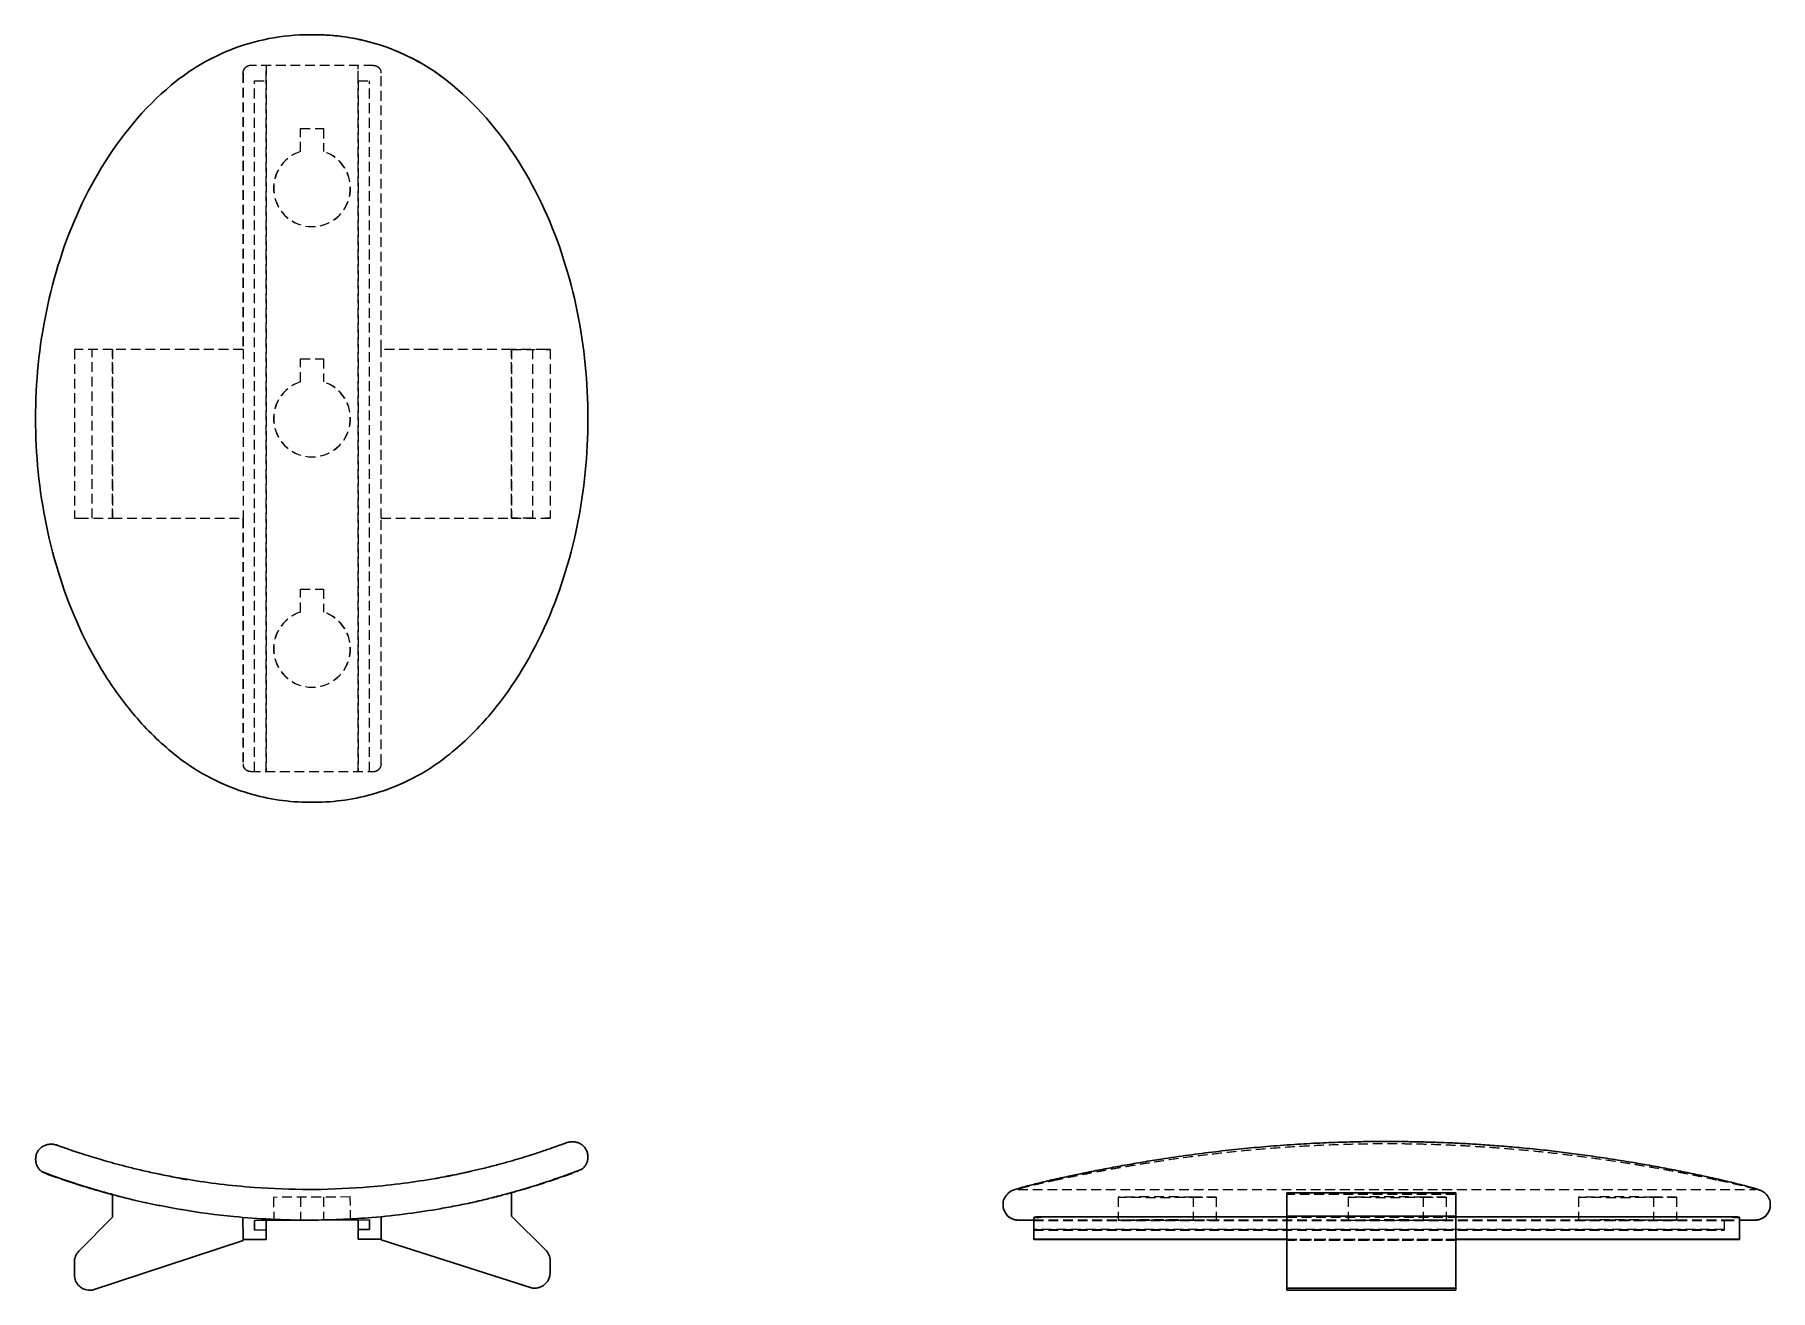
# Model space of a CAD drawing. Header units: millimetres. Extents: x 47 to 273, y 45 to 208.
import ezdxf

# ---------------------------------------------------------------- set-up
doc = ezdxf.new("R2010")
doc.units = ezdxf.units.MM
doc.linetypes.add('HIDDEN', pattern=[1.905, 1.27, -0.635])

msp = doc.modelspace()

# ---------------------------------------------------------------- linework, layer by layer
at = {"color": 7, "linetype": 'Continuous', "lineweight": 25}
for p, q in [((83.33, 207.96), (82.73, 207.96)), ((83.33, 207.96), (83.33, 207.96)), ((82.73, 108.04), (83.33, 108.04)), ((83.33, 108.04), (83.33, 108.04)), ((47.03, 61.6), (47.03, 61.53)), ((118.97, 61.87), (118.97, 61.94)), ((66.72, 58.9), (65.84, 59.06)), ((99.95, 59.22), (99.05, 59.05)), ((103.54, 59.94), (103.49, 59.93)), ((118.2, 60.29), (118.21, 60.3)), ((57.05, 54.01), (57.04, 56.95)), ((109.01, 54.16), (109, 57.19)), ((210.01, 57.19), (231.99, 57.19)), ((210.01, 54.16), (210.01, 57.19)), ((231.99, 54.16), (231.99, 57.19)), ((61.37, 55.91), (61.46, 55.89)), ((173.04, 55.65), (173.04, 55.61)), ((173.04, 55.61), (173.04, 55.61)), ((272.96, 55.61), (272.96, 55.65)), ((272.96, 55.61), (272.96, 55.61)), ((52.66, 49.58), (57.05, 54.01)), ((74.04, 54), (74.05, 51.09)), ((75.54, 53.59), (90.53, 53.66)), ((75.55, 52.34), (75.54, 53.59)), ((77.05, 52.35), (75.55, 52.34)), ((77.05, 52.35), (77.04, 53.6)), ((77.05, 51.1), (77.05, 52.35)), ((89.03, 53.66), (89.04, 52.41)), ((89.04, 52.41), (89.04, 51.16)), ((90.53, 52.41), (89.04, 52.41)), ((90.53, 53.66), (90.53, 52.41)), ((92.04, 51.17), (92.03, 54.08)), ((109.01, 54.16), (113.44, 49.77)), ((113.44, 49.77), (109.01, 54.16)), ((109.01, 54.16), (109.01, 54.16)), ((174.98, 53.63), (177.04, 53.63)), ((177.04, 53.99), (177.04, 51.17)), ((178.04, 54.08), (210.01, 54.08)), ((231.99, 54.16), (210.01, 54.16)), ((210.01, 54.16), (210.01, 49.77)), ((231.99, 49.77), (231.99, 54.16)), ((231.99, 54.08), (267.96, 54.08)), ((268.96, 51.17), (268.96, 53.99)), ((268.96, 53.63), (271.02, 53.63)), ((74.05, 50.97), (54.4, 44.5)), ((74.05, 51.09), (75.05, 51.09)), ((74.05, 51.09), (74.05, 50.97)), ((75.05, 51.09), (77.05, 51.1)), ((89.04, 51.16), (91.04, 51.17)), ((91.04, 51.17), (92.04, 51.17)), ((92.04, 51.06), (92.04, 51.17)), ((111.75, 44.77), (92.04, 51.06)), ((177.04, 51.16), (177.04, 51.17)), ((177.04, 51.16), (210.01, 51.16)), ((177.04, 51.1), (177.04, 51.16)), ((210.01, 51.1), (177.04, 51.1)), ((177.04, 51.09), (177.04, 51.1)), ((178.04, 51.17), (210.01, 51.17)), ((210.01, 51.09), (178.04, 51.09)), ((210.01, 49.77), (210.01, 48.36)), ((231.99, 51.17), (267.96, 51.17)), ((231.99, 51.16), (268.96, 51.16)), ((268.96, 51.1), (231.99, 51.1)), ((267.96, 51.09), (231.99, 51.09)), ((231.99, 48.36), (231.99, 49.77)), ((268.96, 51.17), (268.96, 51.16)), ((268.96, 51.16), (268.96, 51.1)), ((268.96, 51.1), (268.96, 51.09)), ((52.09, 46.49), (52.08, 48.16)), ((114.04, 48.36), (114.04, 46.78)), ((210.01, 48.36), (210.01, 46.78)), ((231.99, 46.78), (231.99, 48.36)), ((210.01, 46.78), (210.01, 44.77)), ((231.99, 44.77), (231.99, 46.78)), ((54.4, 44.5), (54.1, 44.5)), ((111.75, 44.77), (112.05, 44.77)), ((231.99, 44.77), (210.01, 44.77)), ((210.01, 44.77), (210.01, 44.77)), ((210.01, 44.77), (210.01, 44.5)), ((210.01, 44.5), (231.99, 44.5)), ((231.99, 44.5), (210.01, 44.5)), ((210.01, 44.5), (210.01, 44.5)), ((231.99, 44.77), (231.99, 44.77)), ((231.99, 44.5), (231.99, 44.77)), ((231.99, 44.5), (231.99, 44.5))]:
    msp.add_line(p, q, dxfattribs=at)
at = {"color": 7, "linetype": 'HIDDEN', "lineweight": 18}
for p, q in [((91.03, 203.96), (75.04, 203.96)), ((77.04, 201.97), (77.04, 203.96)), ((77.05, 203.96), (77.05, 112.04)), ((89.03, 201.97), (89.03, 203.96)), ((89.04, 112.04), (89.04, 203.96)), ((91.04, 203.96), (91.03, 203.96)), ((74.04, 202.96), (74.04, 166.99)), ((74.05, 202.96), (74.05, 166.99)), ((75.54, 201.97), (77.04, 201.97)), ((75.54, 112.04), (75.54, 201.97)), ((75.55, 112.04), (75.55, 201.97)), ((77.05, 201.97), (77.04, 201.97)), ((77.05, 112.04), (77.05, 201.97)), ((89.03, 201.97), (90.53, 201.97)), ((89.04, 201.97), (89.04, 112.04)), ((90.53, 201.97), (90.53, 201.97)), ((90.53, 112.04), (90.53, 201.97)), ((90.53, 112.04), (90.53, 201.97)), ((92.03, 166.99), (92.03, 202.96)), ((92.04, 166.99), (92.04, 202.96)), ((81.53, 195.74), (84.52, 195.74)), ((81.53, 192.74), (81.53, 195.74)), ((81.54, 192.74), (81.54, 195.74)), ((84.52, 195.74), (84.54, 195.74)), ((84.52, 195.74), (84.52, 192.74)), ((84.54, 195.74), (84.54, 192.74)), ((81.53, 192.74), (81.54, 192.74)), ((84.52, 192.74), (84.54, 192.74)), ((83.02, 182.98), (83.04, 182.98)), ((52.08, 166.99), (52.08, 145.01)), ((52.66, 166.99), (52.08, 166.99)), ((57.04, 166.99), (52.66, 166.99)), ((54.4, 145.01), (54.4, 166.99)), ((74.04, 166.99), (57.04, 166.99)), ((57.04, 166.99), (57.04, 145.01)), ((57.05, 145.01), (57.05, 166.99)), ((74.05, 166.99), (74.04, 166.99)), ((74.05, 166.99), (74.05, 145.01)), ((74.05, 166.99), (74.05, 145.01)), ((74.05, 166.99), (74.05, 166.99)), ((81.53, 165.76), (84.52, 165.76)), ((81.53, 162.77), (81.53, 165.76)), ((81.54, 162.77), (81.54, 165.76)), ((84.52, 165.76), (84.54, 165.76)), ((84.52, 165.76), (84.52, 162.77)), ((84.54, 165.76), (84.54, 162.77)), ((92.03, 166.99), (92.04, 166.99)), ((92.04, 166.99), (92.04, 166.99)), ((92.04, 145.01), (92.04, 166.99)), ((92.04, 145.01), (92.04, 166.99)), ((109.01, 166.99), (109, 166.99)), ((109, 145.01), (109, 166.99)), ((109, 166.99), (111.75, 166.99)), ((109.01, 166.99), (109.01, 145.01)), ((113.44, 166.99), (109.01, 166.99)), ((111.75, 166.99), (112.05, 166.99)), ((111.75, 166.99), (111.75, 145.01)), ((114.04, 166.99), (114.04, 166.99)), ((114.04, 166.99), (114.04, 145.01)), ((81.53, 162.77), (81.54, 162.77)), ((84.52, 162.77), (84.54, 162.77)), ((83.02, 153), (83.04, 153)), ((52.08, 145.01), (52.66, 145.01)), ((52.66, 145.01), (57.04, 145.01)), ((57.04, 145.01), (74.04, 145.01)), ((74.04, 145.01), (74.05, 145.01)), ((74.04, 145.01), (74.04, 113.04)), ((74.05, 145.01), (74.05, 113.04)), ((74.05, 145.01), (74.05, 145.01)), ((92.04, 145.01), (92.03, 145.01)), ((92.03, 113.04), (92.03, 145.01)), ((92.04, 113.04), (92.04, 145.01)), ((92.04, 145.01), (92.04, 145.01)), ((109.01, 145.01), (109, 145.01)), ((111.75, 145.01), (109, 145.01)), ((109.01, 145.01), (113.44, 145.01)), ((111.75, 145.01), (112.05, 145.01)), ((114.04, 145.01), (114.04, 145.01)), ((81.52, 135.79), (84.52, 135.79)), ((81.52, 132.79), (81.52, 135.79)), ((81.54, 132.79), (81.54, 135.79)), ((84.52, 135.79), (84.52, 132.79)), ((84.52, 135.79), (84.54, 135.79)), ((84.54, 135.79), (84.54, 132.79)), ((81.52, 132.79), (81.54, 132.79)), ((84.52, 132.79), (84.54, 132.79)), ((83.02, 123.03), (83.04, 123.03)), ((75.04, 112.04), (91.03, 112.04)), ((91.03, 112.04), (91.04, 112.04)), ((48.47, 59.63), (47.9, 59.94)), ((103.98, 60.05), (103.54, 59.94)), ((180.17, 58.88), (180.07, 58.85)), ((265.83, 58.88), (265.93, 58.85)), ((88.02, 56.65), (78.03, 56.6)), ((78.03, 56.6), (78.04, 53.6)), ((81.52, 56.62), (81.54, 53.62)), ((81.53, 56.62), (81.54, 53.62)), ((81.53, 56.62), (81.54, 53.62)), ((84.52, 56.63), (84.54, 53.63)), ((84.52, 56.63), (84.54, 53.63)), ((84.52, 56.63), (84.54, 53.63)), ((88.03, 53.65), (88.02, 56.65)), ((175, 57.63), (271.01, 57.63)), ((175.02, 57.65), (175.02, 57.63)), ((175.03, 57.63), (175.07, 57.64)), ((188.03, 56.63), (188.03, 53.63)), ((197.79, 56.63), (197.79, 53.63)), ((200.79, 56.63), (197.79, 56.63)), ((197.79, 56.62), (197.79, 53.62)), ((197.79, 56.62), (200.79, 56.62)), ((200.79, 56.63), (200.79, 53.63)), ((231.99, 56.95), (210.01, 56.95)), ((218, 56.63), (218, 53.63)), ((227.77, 56.63), (227.77, 53.63)), ((230.76, 56.63), (227.77, 56.63)), ((227.77, 56.62), (227.77, 53.62)), ((227.77, 56.62), (230.76, 56.62)), ((230.76, 56.63), (230.76, 53.63)), ((247.98, 56.63), (247.98, 53.63)), ((257.74, 56.63), (257.74, 53.63)), ((260.74, 56.63), (257.74, 56.63)), ((257.74, 56.62), (257.74, 53.62)), ((257.74, 56.62), (260.74, 56.62)), ((260.74, 56.63), (260.74, 53.63)), ((270.95, 57.64), (270.97, 57.63)), ((270.98, 57.63), (271.07, 57.64)), ((177.04, 53.66), (266.97, 53.66)), ((177.04, 53.59), (266.97, 53.59)), ((177.04, 52.41), (266.97, 52.41)), ((266.97, 52.41), (177.04, 52.41)), ((177.04, 52.35), (266.97, 52.35)), ((177.04, 52.34), (266.97, 52.34)), ((210.01, 54), (178.04, 54)), ((200.79, 53.63), (197.79, 53.63)), ((197.79, 53.62), (200.79, 53.62)), ((200.79, 53.62), (200.79, 53.63)), ((210.01, 54.01), (231.99, 54.01)), ((210.01, 54), (210.01, 51.09)), ((230.76, 53.63), (227.77, 53.63)), ((227.77, 53.62), (230.76, 53.62)), ((230.76, 53.62), (230.76, 53.63)), ((267.96, 54), (231.99, 54)), ((231.99, 51.09), (231.99, 54)), ((260.74, 53.63), (257.74, 53.63)), ((257.74, 53.62), (260.74, 53.62)), ((260.74, 53.62), (260.74, 53.63)), ((266.97, 53.66), (266.97, 52.41)), ((266.97, 53.66), (268.96, 53.66)), ((266.97, 53.6), (268.96, 53.6)), ((266.97, 52.41), (266.97, 52.41)), ((266.97, 52.35), (266.97, 52.41)), ((266.97, 52.35), (266.97, 52.34)), ((92.04, 51.06), (92.04, 51.06)), ((92.04, 51.06), (111.75, 44.77)), ((210.01, 51.17), (231.99, 51.17)), ((210.01, 51.16), (231.99, 51.16)), ((231.99, 51.1), (210.01, 51.1)), ((231.99, 51.09), (210.01, 51.09)), ((210.01, 51.09), (210.01, 50.97)), ((210.01, 51.06), (231.99, 51.06)), ((231.99, 50.97), (210.01, 50.97)), ((210.01, 50.97), (210.01, 49.77)), ((231.99, 50.97), (231.99, 51.09)), ((231.99, 49.77), (231.99, 50.97)), ((114.04, 48.36), (114.04, 48.36)), ((210.01, 48.36), (210.01, 46.78)), ((231.99, 46.78), (231.99, 48.36)), ((114.04, 46.78), (114.04, 46.78)), ((111.75, 44.77), (111.75, 44.77)), ((111.75, 44.77), (112.05, 44.77))]:
    msp.add_line(p, q, dxfattribs=at)
at = {"color": 7, "linetype": 'HIDDEN', "lineweight": 18, "flags": 128}
for points in [[(109, 166.99), (106.91, 166.99), (104.81, 166.99), (102.7, 166.99), (100.58, 166.99), (98.45, 166.99), (96.32, 166.99), (94.17, 166.99), (92.03, 166.99)], [(113.44, 166.99), (113.46, 166.99), (113.71, 166.99), (113.89, 166.99), (114.01, 166.99), (114.04, 166.99)], [(114.04, 166.99), (114.03, 166.99), (114, 166.99), (113.95, 166.99), (113.88, 166.99), (113.8, 166.99), (113.69, 166.99), (113.58, 166.99), (113.44, 166.99)], [(92.03, 145.01), (94.17, 145.01), (96.32, 145.01), (98.45, 145.01), (100.58, 145.01), (102.7, 145.01), (104.81, 145.01), (106.91, 145.01), (109, 145.01)], [(113.44, 145.01), (113.58, 145.01), (113.69, 145.01), (113.8, 145.01), (113.88, 145.01), (113.95, 145.01), (114, 145.01), (114.03, 145.01), (114.04, 145.01)], [(114.04, 145.01), (114.01, 145.01), (113.89, 145.01), (113.71, 145.01), (113.46, 145.01), (113.44, 145.01)], [(197.79, 56.63), (197.52, 56.64), (197.16, 56.64), (196.71, 56.64), (196.18, 56.64), (195.59, 56.65), (194.94, 56.65), (194.25, 56.65), (193.53, 56.65), (192.81, 56.65), (192.09, 56.65), (191.39, 56.65), (190.72, 56.65), (190.1, 56.64), (189.54, 56.64), (189.06, 56.64), (188.66, 56.64), (188.35, 56.63), (188.15, 56.63), (188.04, 56.63), (188.04, 56.62), (188.15, 56.62), (188.35, 56.62), (188.66, 56.61), (189.06, 56.61), (189.54, 56.61), (190.1, 56.61), (190.72, 56.61), (191.38, 56.6), (192.09, 56.6), (192.81, 56.6), (193.53, 56.6), (194.25, 56.6), (194.94, 56.6), (195.59, 56.61), (196.18, 56.61), (196.71, 56.61), (197.16, 56.61), (197.52, 56.62), (197.79, 56.62)], [(227.77, 56.63), (227.5, 56.64), (227.14, 56.64), (226.69, 56.64), (226.16, 56.64), (225.56, 56.65), (224.91, 56.65), (224.22, 56.65), (223.51, 56.65), (222.78, 56.65), (222.06, 56.65), (221.36, 56.65), (220.69, 56.65), (220.08, 56.64), (219.52, 56.64), (219.04, 56.64), (218.64, 56.64), (218.33, 56.63), (218.12, 56.63), (218.02, 56.63), (218.02, 56.62), (218.12, 56.62), (218.33, 56.62), (218.64, 56.61), (219.04, 56.61), (219.52, 56.61), (220.08, 56.61), (220.69, 56.61), (221.36, 56.6), (222.06, 56.6), (222.78, 56.6), (223.51, 56.6), (224.23, 56.6), (224.91, 56.6), (225.56, 56.61), (226.16, 56.61), (226.69, 56.61), (227.14, 56.61), (227.5, 56.62), (227.77, 56.62)], [(257.74, 56.63), (257.47, 56.64), (257.11, 56.64), (256.66, 56.64), (256.13, 56.64), (255.54, 56.65), (254.89, 56.65), (254.2, 56.65), (253.49, 56.65), (252.76, 56.65), (252.04, 56.65), (251.34, 56.65), (250.67, 56.65), (250.05, 56.64), (249.5, 56.64), (249.01, 56.64), (248.61, 56.64), (248.31, 56.63), (248.1, 56.63), (247.99, 56.63), (247.99, 56.62), (248.1, 56.62), (248.31, 56.62), (248.61, 56.61), (249.01, 56.61), (249.5, 56.61), (250.05, 56.61), (250.67, 56.61), (251.34, 56.6), (252.04, 56.6), (252.76, 56.6), (253.49, 56.6), (254.2, 56.6), (254.89, 56.6), (255.54, 56.61), (256.13, 56.61), (256.66, 56.61), (257.11, 56.61), (257.47, 56.62), (257.74, 56.62)], [(197.79, 53.63), (197.52, 53.64), (197.16, 53.64), (196.71, 53.64), (196.18, 53.65), (195.59, 53.65), (194.94, 53.65), (194.25, 53.65), (193.53, 53.65), (192.81, 53.65), (192.09, 53.65), (191.39, 53.65), (190.72, 53.65), (190.1, 53.65), (189.54, 53.64), (189.06, 53.64), (188.66, 53.64), (188.35, 53.64), (188.15, 53.63), (188.04, 53.63), (188.04, 53.63), (188.15, 53.62), (188.35, 53.62), (188.66, 53.62), (189.06, 53.61), (189.54, 53.61), (190.1, 53.61), (190.72, 53.61), (191.38, 53.61), (192.09, 53.61), (192.81, 53.6), (193.53, 53.6), (194.25, 53.61), (194.94, 53.61), (195.59, 53.61), (196.18, 53.61), (196.71, 53.61), (197.16, 53.61), (197.52, 53.62), (197.79, 53.62)], [(227.77, 53.63), (227.5, 53.64), (227.14, 53.64), (226.69, 53.64), (226.16, 53.65), (225.56, 53.65), (224.91, 53.65), (224.22, 53.65), (223.51, 53.65), (222.78, 53.65), (222.06, 53.65), (221.36, 53.65), (220.69, 53.65), (220.08, 53.65), (219.52, 53.64), (219.04, 53.64), (218.64, 53.64), (218.33, 53.64), (218.12, 53.63), (218.02, 53.63), (218.02, 53.63), (218.12, 53.62), (218.33, 53.62), (218.64, 53.62), (219.04, 53.61), (219.52, 53.61), (220.08, 53.61), (220.69, 53.61), (221.36, 53.61), (222.06, 53.61), (222.78, 53.6), (223.51, 53.6), (224.23, 53.61), (224.91, 53.61), (225.56, 53.61), (226.16, 53.61), (226.69, 53.61), (227.14, 53.61), (227.5, 53.62), (227.77, 53.62)], [(257.74, 53.63), (257.47, 53.64), (257.11, 53.64), (256.66, 53.64), (256.13, 53.65), (255.54, 53.65), (254.89, 53.65), (254.2, 53.65), (253.49, 53.65), (252.76, 53.65), (252.04, 53.65), (251.34, 53.65), (250.67, 53.65), (250.05, 53.65), (249.5, 53.64), (249.01, 53.64), (248.61, 53.64), (248.31, 53.64), (248.1, 53.63), (247.99, 53.63), (247.99, 53.63), (248.1, 53.62), (248.31, 53.62), (248.61, 53.62), (249.01, 53.61), (249.5, 53.61), (250.05, 53.61), (250.67, 53.61), (251.34, 53.61), (252.04, 53.61), (252.76, 53.6), (253.49, 53.6), (254.2, 53.61), (254.89, 53.61), (255.54, 53.61), (256.13, 53.61), (256.66, 53.61), (257.11, 53.61), (257.47, 53.62), (257.74, 53.62)]]:
    msp.add_lwpolyline(points, dxfattribs=at)
at = {"color": 7, "linetype": 'HIDDEN', "lineweight": 18}
for centre, radius, start, end in [((75.05, 202.96), 0.999, 90.0003, 180.0003), ((91.04, 202.96), 0.999, 359.9997, 89.9997), ((83.02, 187.98), 5, 107.4558, 72.5408), ((83.04, 187.98), 5, 107.4558, 72.5408), ((83.02, 158), 5, 107.4543, 72.5392), ((83.04, 158), 5, 107.4543, 72.5392), ((83.02, 128.02), 5, 107.4622, 72.5471), ((83.04, 128.02), 5, 107.4622, 72.5471), ((75.05, 113.04), 0.999, 179.9997, 269.9997), ((91.04, 113.04), 0.999, 270.0003, 0.0003), ((112.04, 46.77), 2, 270.2662, 0.2662)]:
    msp.add_arc(centre, radius, start, end, dxfattribs=at)
at = {"color": 7, "linetype": 'Continuous', "lineweight": 25}
for centre, radius, start, end in [((82.57, 153.55), 95.92, 270.0901, 270.4438), ((82.57, 153.55), 99.92, 270.0902, 270.4438), ((112.04, 48.35), 2, 0.2662, 45.2662), ((112.04, 48.35), 2, 0.2662, 45.2662), ((177.79, -2.6), 53.77, 89.7338, 90.7985), ((177.79, 104.86), 53.77, 269.2015, 270.2662), ((268.21, -2.6), 53.77, 89.2015, 90.2662), ((268.21, 104.86), 53.77, 269.7338, 270.7985), ((54.08, 48.17), 2, 135.2662, 180.2662), ((54.09, 46.5), 2, 180.2662, 270.2662), ((112.04, 46.77), 2, 270.2662, 0.2662)]:
    msp.add_arc(centre, radius, start, end, dxfattribs=at)
for points, knots in [([(82.73, 207.96), (79.16, 207.96), (72.93, 206.75), (67.52, 203.62), (65.44, 201.98)], [0, 0, 0, 0, 1.262293, 2.209013, 2.209013, 2.209013, 2.209013]), ([(100.61, 201.98), (98.53, 203.62), (93.12, 206.75), (86.89, 207.96), (83.33, 207.96)], [0, 0, 0, 0, 0.946722, 2.209018, 2.209018, 2.209018, 2.209018]), ([(83.33, 207.96), (86, 207.96), (92.24, 207.06), (97.83, 204.17), (100.61, 201.98)], [0, 0, 0, 0, 0.946719, 2.209011, 2.209011, 2.209011, 2.209011]), ([(65.44, 201.98), (61.68, 199.03), (55.5, 191.74), (49.71, 178.87), (46.91, 165.05), (46.91, 150.95), (49.71, 137.14), (54.54, 126.4), (60.13, 118.8), (63.56, 115.49), (65.44, 114.02)], [0, 0, 0, 0, 1.733536, 3.467073, 5.200609, 6.934145, 8.667682, 10.401218, 11.267986, 12.134755, 12.134755, 12.134755, 12.134755]), ([(100.61, 201.98), (104.36, 199.03), (110.53, 191.74), (116.3, 178.87), (119.09, 165.05), (119.09, 150.95), (116.3, 137.14), (111.49, 126.4), (105.91, 118.8), (102.48, 115.49), (100.61, 114.02)], [0, 0, 0, 0, 1.733526, 3.467053, 5.200579, 6.934105, 8.667631, 10.401158, 11.267921, 12.134684, 12.134684, 12.134684, 12.134684]), ([(65.44, 114.02), (68.22, 111.83), (73.82, 108.94), (80.05, 108.04), (82.73, 108.04)], [0, 0, 0, 0, 1.262292, 2.209012, 2.209012, 2.209012, 2.209012]), ([(83.33, 108.04), (86, 108.04), (92.23, 108.94), (97.83, 111.83), (100.61, 114.02)], [0, 0, 0, 0, 0.946721, 2.209015, 2.209015, 2.209015, 2.209015]), ([(100.61, 114.02), (97.83, 111.83), (92.24, 108.94), (86, 108.04), (83.33, 108.04)], [0, 0, 0, 0, 1.26229, 2.209008, 2.209008, 2.209008, 2.209008]), ([(49.84, 63.39), (49.68, 63.43), (49.34, 63.53), (48.83, 63.53), (48.34, 63.42), (47.9, 63.2), (47.52, 62.89), (47.24, 62.5), (47.06, 62.05), (47.04, 61.73), (47.03, 61.57)], [0, 0, 0, 0, 0.12357, 0.247749, 0.372413, 0.497487, 0.623, 0.748675, 0.874361, 1, 1, 1, 1]), ([(66.98, 58.91), (66.25, 59.03), (64.75, 59.29), (62.74, 59.7), (60.85, 60.11), (59.15, 60.53), (57.6, 60.93), (56.2, 61.32), (54.93, 61.7), (53.68, 62.08), (52.51, 62.46), (51.47, 62.81), (50.67, 63.09), (50.1, 63.29), (49.76, 63.41), (49.63, 63.46), (49.77, 63.41), (49.84, 63.39)], [0, 0, 0, 0, 0.0557834, 0.1132141, 0.1692532, 0.2267685, 0.2824214, 0.3388255, 0.396169, 0.4546312, 0.5300692, 0.6061494, 0.6831945, 0.7592833, 0.8354771, 0.9120614, 1, 1, 1, 1]), ([(116.14, 63.69), (116.14, 63.69), (116.08, 63.67), (115.68, 63.52), (114.89, 63.23), (113.73, 62.83), (112.41, 62.39), (111.07, 61.96), (109.8, 61.57), (108.4, 61.17), (106.84, 60.74), (105.23, 60.34), (104.04, 60.07), (103.52, 59.95)], [0, 0, 0, 0, 0.005989, 0.135839, 0.266634, 0.396816, 0.525497, 0.608532, 0.690017, 0.770207, 0.84937, 0.933511, 1, 1, 1, 1]), ([(118.97, 61.91), (118.96, 62.07), (118.93, 62.38), (118.75, 62.83), (118.46, 63.22), (118.09, 63.53), (117.64, 63.74), (117.15, 63.85), (116.64, 63.84), (116.31, 63.75), (116.14, 63.7)], [0, 0, 0, 0, 0.125634, 0.2513144, 0.3769868, 0.502498, 0.6275728, 0.7522392, 0.8764232, 1, 1, 1, 1]), ([(265.94, 59.01), (265.25, 59.16), (263.88, 59.46), (261.62, 59.93), (259.3, 60.38), (256.94, 60.82), (254.4, 61.25), (251.7, 61.68), (248.86, 62.09), (246.12, 62.45), (243.38, 62.77), (240.68, 63.04), (238.05, 63.27), (235.62, 63.45), (233.41, 63.59), (231.42, 63.69), (229.53, 63.76), (227.56, 63.82), (225.38, 63.86), (222.96, 63.88), (220.28, 63.86), (217.37, 63.8), (214.22, 63.68), (210.85, 63.49), (207.44, 63.23), (204.02, 62.92), (200.62, 62.54), (197.13, 62.09), (193.99, 61.64), (191.24, 61.19), (188.87, 60.78), (186.53, 60.35), (184.25, 59.9), (182.05, 59.45), (180.73, 59.16), (180.06, 59.01)], [0, 0, 0, 0, 0.033848, 0.066494, 0.097975, 0.128275, 0.157353, 0.191966, 0.224682, 0.255508, 0.284439, 0.315168, 0.343407, 0.369156, 0.392413, 0.413175, 0.431752, 0.45182, 0.474443, 0.499621, 0.527353, 0.557638, 0.590477, 0.625863, 0.663787, 0.699051, 0.736257, 0.775394, 0.816452, 0.844905, 0.874241, 0.904441, 0.935468, 0.967309, 1, 1, 1, 1]), ([(47.03, 61.53), (47.04, 61.38), (47.06, 61.08), (47.22, 60.66), (47.46, 60.27), (47.69, 60.07), (47.8, 59.97)], [0, 0, 0, 0, 0.250006, 0.500101, 0.749991, 1, 1, 1, 1]), ([(118.21, 60.3), (118.32, 60.4), (118.55, 60.6), (118.78, 60.99), (118.94, 61.42), (118.96, 61.72), (118.97, 61.87)], [0, 0, 0, 0, 0.250008, 0.499899, 0.749994, 1, 1, 1, 1]), ([(47.81, 59.97), (47.83, 59.96), (47.89, 59.93), (48.22, 59.8), (48.7, 59.61), (49.39, 59.35), (50.34, 59.02), (51.57, 58.59), (52.96, 58.14), (54.47, 57.68), (56.06, 57.22), (57.71, 56.78), (58.87, 56.48), (59.51, 56.33), (59.55, 56.32)], [0, 0, 0, 0, 0.09584, 0.188211, 0.277126, 0.362587, 0.471172, 0.573676, 0.670102, 0.760428, 0.844679, 0.922902, 0.995059, 1, 1, 1, 1]), ([(47.98, 59.89), (48.07, 59.86), (48.25, 59.79), (48.73, 59.6), (49.36, 59.37), (50.15, 59.09), (51.11, 58.76), (52.23, 58.39), (53.4, 58.02), (54.56, 57.67), (55.7, 57.35), (56.53, 57.12), (56.99, 56.99), (57.08, 56.97)], [0, 0, 0, 0, 0.106638, 0.220392, 0.327764, 0.428779, 0.546144, 0.653639, 0.751207, 0.838823, 0.916491, 0.984221, 1, 1, 1, 1]), ([(82.72, 57.63), (80.29, 57.63), (74.61, 57.84), (69.51, 58.49), (66.98, 58.91)], [0, 0, 0, 0, 0.946719, 2.209012, 2.209012, 2.209012, 2.209012]), ([(99.05, 59.05), (96.52, 58.61), (91.42, 57.92), (85.75, 57.65), (83.32, 57.63)], [0, 0, 0, 0, 1.262294, 2.209015, 2.209015, 2.209015, 2.209015]), ([(103.79, 60), (103.56, 59.95), (103.09, 59.84), (102.15, 59.63), (100.99, 59.4), (100.09, 59.24), (99.61, 59.15)], [0, 0, 0, 0, 0.206665, 0.441687, 0.706057, 1, 1, 1, 1]), ([(104.63, 56.1), (104.93, 56.17), (105.6, 56.33), (106.53, 56.57), (107.42, 56.8), (108.33, 57.04), (109.29, 57.3), (110.35, 57.6), (111.47, 57.94), (112.64, 58.3), (113.8, 58.68), (114.91, 59.06), (115.87, 59.4), (116.66, 59.69), (117.29, 59.92), (117.78, 60.11), (118.12, 60.25), (118.18, 60.28), (118.21, 60.3)], [0, 0, 0, 0, 0.028658, 0.0619, 0.099995, 0.134992, 0.177281, 0.226842, 0.283675, 0.347788, 0.419184, 0.497843, 0.583725, 0.657643, 0.736213, 0.819452, 0.907375, 1, 1, 1, 1]), ([(180.14, 59.04), (179.79, 58.96), (179.06, 58.79), (178.08, 58.56), (177.17, 58.33), (176.37, 58.12), (175.7, 57.94), (175.23, 57.8), (174.88, 57.7), (174.62, 57.62), (174.38, 57.54), (174.14, 57.44), (173.9, 57.29), (173.73, 57.16), (173.55, 56.99), (173.38, 56.77), (173.27, 56.59), (173.22, 56.47), (173.21, 56.44)], [0, 0, 0, 0, 0.094595, 0.192072, 0.295299, 0.406943, 0.524899, 0.641616, 0.723788, 0.797975, 0.861366, 0.911675, 0.931706, 0.948907, 0.964517, 0.979654, 0.995066, 1, 1, 1, 1]), ([(272.77, 56.49), (272.74, 56.55), (272.67, 56.69), (272.52, 56.91), (272.33, 57.11), (272.09, 57.3), (271.8, 57.45), (271.45, 57.59), (271.05, 57.72), (270.47, 57.89), (269.65, 58.11), (268.52, 58.4), (267.29, 58.71), (266.33, 58.93), (265.86, 59.04)], [0, 0, 0, 0, 0.011431, 0.02865, 0.061688, 0.103729, 0.171503, 0.248771, 0.330944, 0.413353, 0.569821, 0.717461, 0.85981, 1, 1, 1, 1]), ([(59.67, 56.29), (59.67, 56.29), (60.16, 56.17), (61.21, 55.94), (62.83, 55.6), (64.53, 55.27), (65.74, 55.06), (66.34, 54.96)], [0, 0, 0, 0, 0.001581, 0.258444, 0.509861, 0.75673, 1, 1, 1, 1]), ([(66.34, 54.96), (68.31, 54.63), (73.45, 53.93), (79.35, 53.63), (82.73, 53.63)], [0, 0, 0, 0, 0.946716, 2.209004, 2.209004, 2.209004, 2.209004]), ([(83.35, 53.64), (85.88, 53.66), (91.79, 53.93), (97.09, 54.66), (99.73, 55.12)], [0, 0, 0, 0, 0.946718, 2.209008, 2.209008, 2.209008, 2.209008]), ([(99.73, 55.12), (100.49, 55.25), (102.03, 55.54), (103.69, 55.88), (104.55, 56.08), (104.76, 56.13)], [0, 0, 0, 0, 0.4243, 0.859723, 1, 1, 1, 1]), ([(104.26, 56.02), (104.31, 56.03), (104.52, 56.07), (104.72, 56.12), (104.86, 56.15)], [0, 0, 0, 0, 0.255258, 1, 1, 1, 1]), ([(173.21, 56.44), (173.2, 56.43), (173.05, 56.21), (173.05, 55.92), (173.04, 55.65)], [0, 0, 0, 0, 0.046255, 1, 1, 1, 1]), ([(175.02, 53.63), (174.43, 53.63), (173.4, 54.13), (173.04, 55.17), (173.04, 55.61)], [0, 0, 0, 0, 0.571429, 1, 1, 1, 1]), ([(173.51, 54.34), (173.55, 54.3), (173.74, 54.05), (174.25, 53.73), (174.76, 53.66), (175.02, 53.63)], [0, 0, 0, 0, 0.099103, 0.549394, 1, 1, 1, 1]), ([(272.96, 55.61), (272.96, 55.17), (272.6, 54.13), (271.57, 53.63), (270.98, 53.63)], [0, 0, 0, 0, 0.428571, 1, 1, 1, 1]), ([(270.98, 53.63), (271.24, 53.67), (271.75, 53.73), (272.24, 54.03), (272.41, 54.25), (272.43, 54.27)], [0, 0, 0, 0, 0.475859, 0.950573, 1, 1, 1, 1]), ([(272.76, 56.48), (272.78, 56.46), (272.94, 56.22), (272.95, 55.92), (272.96, 55.65)], [0, 0, 0, 0, 0.10274, 1, 1, 1, 1]), ([(178.04, 54.08), (177.9, 54.08), (177.77, 54.08), (177.53, 54.07), (177.42, 54.06), (177.14, 54.04), (177.04, 54.01), (177.04, 53.99)], [0, 0, 0, 0, 0.25, 0.25, 0.5, 0.5, 1, 1, 1, 1]), ([(268.96, 53.99), (268.96, 54), (268.94, 54.01), (268.84, 54.03), (268.76, 54.04), (268.49, 54.07), (268.23, 54.08), (267.96, 54.08)], [0, 0, 0, 0, 0.25, 0.25, 0.5, 0.5, 1, 1, 1, 1])]:
    msp.add_open_spline(points, degree=3, knots=knots, dxfattribs=at)
at = {"color": 7, "linetype": 'HIDDEN', "lineweight": 18}
for points, knots in [([(74.04, 202.96), (74.04, 203.1), (74.07, 203.23), (74.17, 203.47), (74.24, 203.58), (74.52, 203.86), (74.78, 203.96), (75.04, 203.96)], [0, 0, 0, 0, 0.25, 0.25, 0.5, 0.5, 1, 1, 1, 1]), ([(91.03, 203.96), (91.16, 203.96), (91.29, 203.94), (91.53, 203.84), (91.64, 203.76), (91.92, 203.49), (92.03, 203.23), (92.03, 202.96)], [0, 0, 0, 0, 0.25, 0.25, 0.5, 0.5, 1, 1, 1, 1]), ([(75.04, 112.04), (74.91, 112.04), (74.78, 112.06), (74.54, 112.16), (74.43, 112.24), (74.15, 112.51), (74.04, 112.77), (74.04, 113.04)], [0, 0, 0, 0, 0.25, 0.25, 0.5, 0.5, 1, 1, 1, 1]), ([(92.03, 113.04), (92.03, 112.9), (92, 112.77), (91.9, 112.53), (91.83, 112.42), (91.55, 112.14), (91.29, 112.04), (91.03, 112.04)], [0, 0, 0, 0, 0.25, 0.25, 0.5, 0.5, 1, 1, 1, 1]), ([(265.93, 58.86), (265.24, 59.01), (263.87, 59.29), (261.61, 59.74), (259.29, 60.17), (256.93, 60.59), (254.4, 61.01), (251.69, 61.43), (248.86, 61.82), (246.11, 62.17), (243.38, 62.48), (240.68, 62.74), (238.05, 62.97), (235.62, 63.14), (233.41, 63.28), (231.42, 63.37), (229.52, 63.45), (227.56, 63.51), (225.38, 63.55), (222.96, 63.56), (220.28, 63.54), (217.37, 63.48), (214.22, 63.36), (210.85, 63.18), (207.44, 62.93), (204.02, 62.62), (200.62, 62.26), (197.13, 61.83), (194, 61.38), (191.25, 60.95), (188.88, 60.56), (186.54, 60.14), (184.26, 59.71), (182.06, 59.28), (180.74, 59), (180.07, 58.86)], [0, 0, 0, 0, 0.033842, 0.066484, 0.097963, 0.128262, 0.157341, 0.191954, 0.22467, 0.255497, 0.284428, 0.315157, 0.343396, 0.369146, 0.392405, 0.413168, 0.431747, 0.451818, 0.474445, 0.499627, 0.527363, 0.557651, 0.590487, 0.625867, 0.663786, 0.699051, 0.736271, 0.775429, 0.816497, 0.844939, 0.874241, 0.904402, 0.935417, 0.967289, 1, 1, 1, 1]), ([(47.8, 59.97), (47.82, 59.96), (47.84, 59.95), (47.97, 59.9), (47.98, 59.89)], [0, 0, 0, 0, 0.903519, 1, 1, 1, 1]), ([(48.48, 59.63), (48.49, 59.63), (48.55, 59.6), (48.98, 59.45), (49.81, 59.16), (51.02, 58.74), (52.39, 58.3), (53.79, 57.86), (55.12, 57.47), (56.58, 57.07), (58.09, 56.67), (59.17, 56.41), (59.67, 56.29)], [0, 0, 0, 0, 0.013495, 0.153452, 0.294529, 0.435159, 0.574461, 0.664529, 0.753052, 0.840322, 0.926641, 1, 1, 1, 1]), ([(65.84, 59.06), (65.61, 59.1), (64.92, 59.22), (63.95, 59.42), (62.97, 59.64), (62.47, 59.76), (62.24, 59.81)], [0, 0, 0, 0, 0.164112, 0.491468, 0.76986, 1, 1, 1, 1]), ([(103.49, 59.93), (103.4, 59.91), (103, 59.82), (102.13, 59.61), (100.85, 59.34), (99.84, 59.15), (99.3, 59.05)], [0, 0, 0, 0, 0.086462, 0.353156, 0.657559, 1, 1, 1, 1]), ([(103.52, 59.95), (103.4, 59.92), (102.68, 59.75), (101.5, 59.51), (100.36, 59.3), (99.95, 59.22)], [0, 0, 0, 0, 0.108086, 0.679893, 1, 1, 1, 1]), ([(104.76, 56.13), (105.2, 56.23), (106.3, 56.48), (107.85, 56.88), (109.47, 57.32), (110.92, 57.73), (112.24, 58.14), (113.54, 58.55), (114.76, 58.96), (115.83, 59.33), (116.66, 59.63), (117.26, 59.85), (117.61, 59.98), (117.74, 60.03), (117.61, 59.98), (117.54, 59.95)], [0, 0, 0, 0, 0.044119, 0.111635, 0.176809, 0.242721, 0.3096, 0.377667, 0.465348, 0.553636, 0.64293, 0.731032, 0.819201, 0.907794, 1, 1, 1, 1]), ([(180.17, 58.89), (179.58, 58.76), (178.42, 58.51), (177.04, 58.19), (176, 57.93), (175.29, 57.75), (175.11, 57.69), (175.02, 57.66)], [0, 0, 0, 0, 0.202135, 0.403587, 0.603821, 0.802634, 1, 1, 1, 1]), ([(271.07, 57.64), (271.05, 57.66), (271.01, 57.68), (270.68, 57.77), (270.12, 57.9), (269.34, 58.09), (268.35, 58.33), (267.19, 58.6), (266.29, 58.79), (265.83, 58.89)], [0, 0, 0, 0, 0.139462, 0.280324, 0.422608, 0.566031, 0.710274, 0.855032, 1, 1, 1, 1]), ([(57.08, 56.97), (57.31, 56.91), (57.8, 56.78), (58.63, 56.57), (59.52, 56.35), (60.44, 56.12), (61.09, 55.97), (61.37, 55.91)], [0, 0, 0, 0, 0.187278, 0.40047, 0.633074, 0.837645, 1, 1, 1, 1]), ([(103.25, 55.8), (103.42, 55.83), (103.69, 55.89), (103.94, 55.94), (104.04, 55.97)], [0, 0, 0, 0, 0.621388, 1, 1, 1, 1]), ([(177.04, 53.92), (177.04, 53.93), (177.06, 53.94), (177.16, 53.96), (177.24, 53.97), (177.51, 53.99), (177.77, 54), (178.04, 54)], [0, 0, 0, 0, 0.25, 0.25, 0.5, 0.5, 1, 1, 1, 1]), ([(267.96, 54), (268.1, 54), (268.23, 54), (268.47, 53.99), (268.58, 53.98), (268.86, 53.96), (268.96, 53.94), (268.96, 53.92)], [0, 0, 0, 0, 0.25, 0.25, 0.5, 0.5, 1, 1, 1, 1])]:
    msp.add_open_spline(points, degree=3, knots=knots, dxfattribs=at)
msp.add_open_spline([(66.98, 58.91), (66.9, 58.92), (66.81, 58.92), (66.72, 58.9)], degree=3, dxfattribs=at)
at = {"color": 7, "linetype": 'Continuous', "lineweight": 25}
msp.add_open_spline([(99.05, 59.05), (99.13, 59.07), (99.21, 59.07), (99.3, 59.05)], degree=3, dxfattribs=at)

doc.saveas('drawing.dxf')
